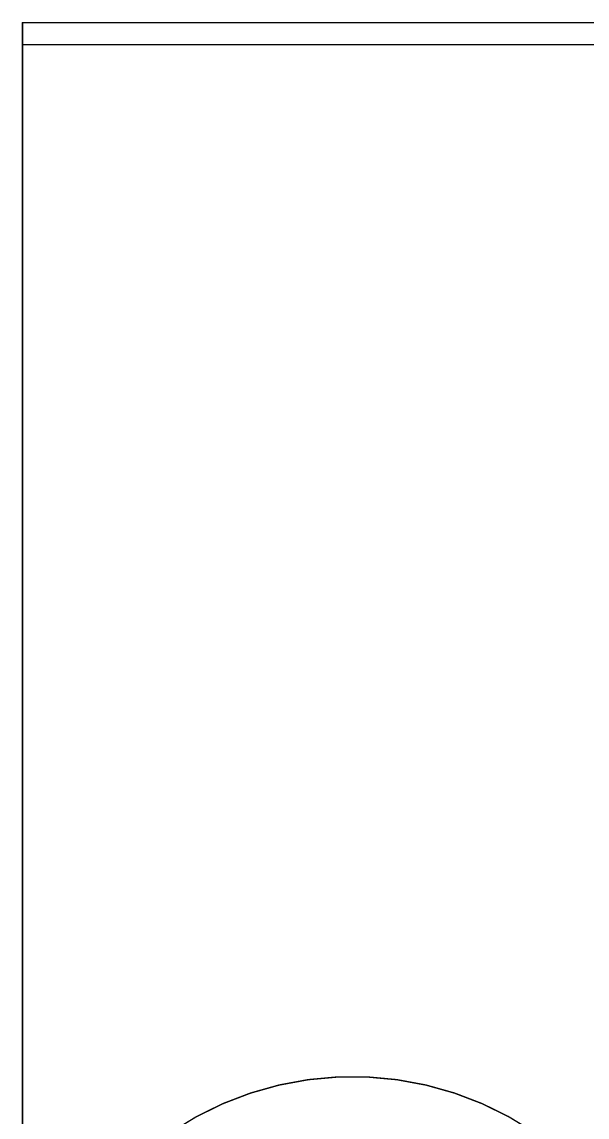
# Model space of a CAD drawing. Header units: millimetres. Extents: x 80 to 209, y 77 to 97.
# Drawn here: x 80.09 to 85.23, y 86.77 to 96.73 of the extents above; entities that cross this region are included whole.
import ezdxf

# ---------------------------------------------------------------- set-up
doc = ezdxf.new("R2010")
doc.units = ezdxf.units.MM
for name, color, linetype in [('Mechanical1', 6, 'Continuous'), ('Mechanical2', 216, 'Continuous'), ('Mechanical4', 56, 'Continuous')]:
    doc.layers.add(name, color=color, linetype=linetype)

msp = doc.modelspace()

# ---------------------------------------------------------------- linework, layer by layer
at = {"layer": 'Mechanical1'}
for points in [[(80.1011, 96.7203), (80.1012, 96.7204)], [(80.1011, 76.7403), (80.1011, 96.7203)], [(80.1012, 96.7204), (208.5011, 96.7204)]]:
    msp.add_lwpolyline(points, dxfattribs=at)
for points in [[(80.1011, 96.7203, 1), (80.1011, 96.7203, 1)], [(80.1011, 96.7203, 1), (80.1011, 96.7203, 1)], [(80.1012, 96.7204, 1), (80.1012, 96.7204, 1)], [(80.1012, 96.7204, 1), (80.1012, 96.7204, 1)]]:
    msp.add_lwpolyline(points, format="xyb", close=True, dxfattribs=at)
at = {"layer": 'Mechanical1', "const_width": 0.0127}
msp.add_lwpolyline([(81.4511, 86.6358, -0.305816), (84.7511, 86.6358)], format="xyb", dxfattribs=at)
at = {"layer": 'Mechanical2', "const_width": 0.0127}
for points in [[(80.1011, 96.7204), (208.5011, 96.7204)], [(80.1011, 96.5204), (80.1011, 96.7204)], [(80.1011, 76.9404), (80.1011, 96.5204)]]:
    msp.add_lwpolyline(points, dxfattribs=at)
at = {"layer": 'Mechanical2', "const_width": 0.00635}
for points in [[(80.098, 96.7204, 1), (80.1043, 96.7204, 1)], [(80.098, 96.7204, 1), (80.1043, 96.7204, 1)], [(80.098, 96.5204, 1), (80.1043, 96.5204, 1)], [(80.098, 96.5204, 1), (80.1043, 96.5204, 1)]]:
    msp.add_lwpolyline(points, format="xyb", close=True, dxfattribs=at)
at = {"layer": 'Mechanical4', "const_width": 0.0127}
msp.add_lwpolyline([(80.1011, 96.5204), (208.5011, 96.5204)], dxfattribs=at)
at = {"layer": 'Mechanical4', "const_width": 0.00635}
msp.add_lwpolyline([(80.098, 96.5204, 1), (80.1043, 96.5204, 1)], format="xyb", close=True, dxfattribs=at)

doc.saveas('drawing.dxf')
